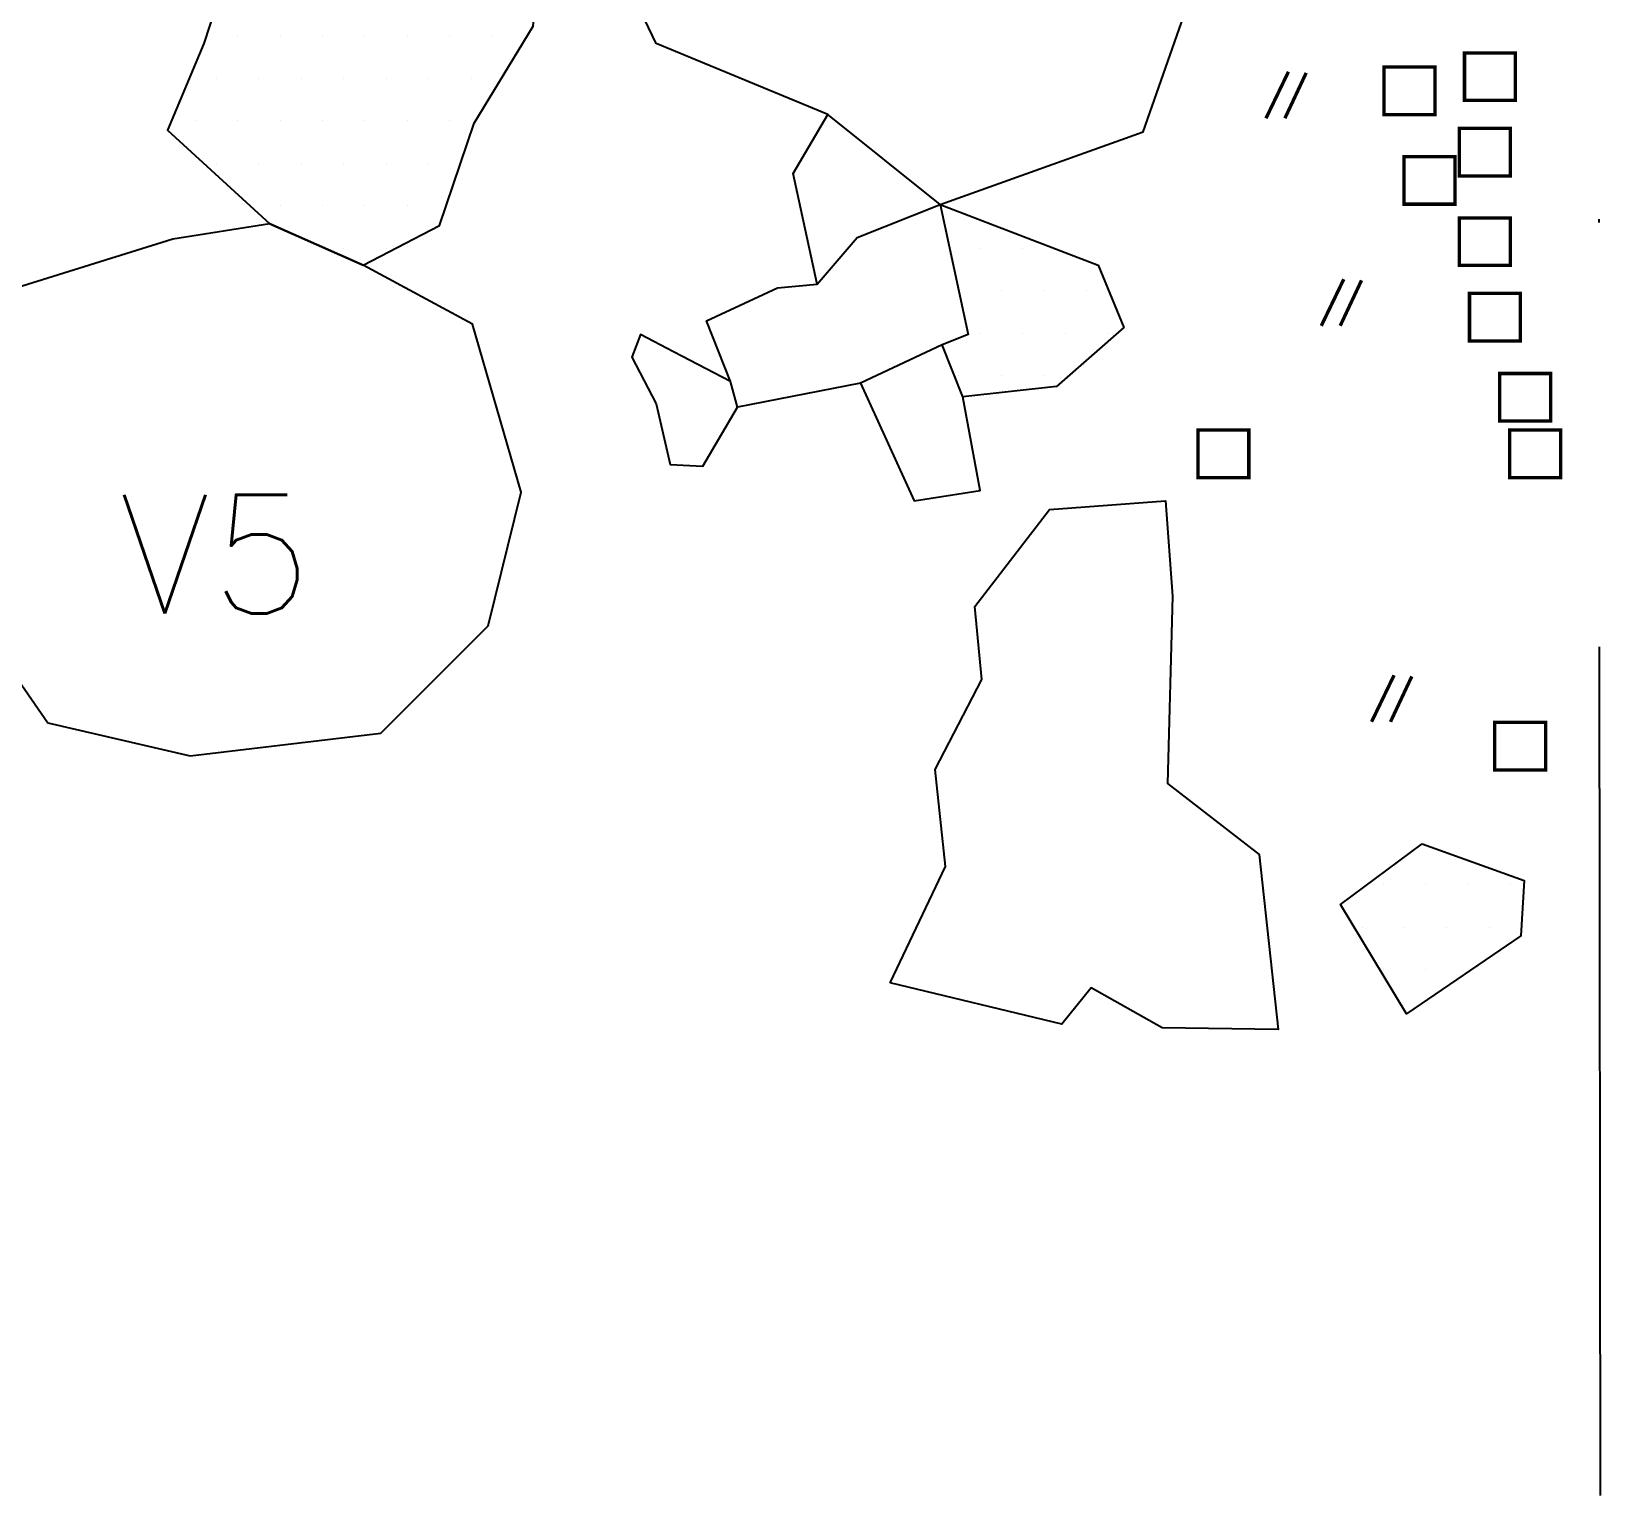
# Model space of a CAD drawing. Header units: metres. Extents: x 193 to 341, y -1908 to -1626.
# Drawn here: x 293.92 to 340.15, y -1907.99 to -1864.87 of the extents above; entities that cross this region are included whole.
import ezdxf

# ---------------------------------------------------------------- set-up
doc = ezdxf.new("R2010")
doc.units = ezdxf.units.M
doc.header["$LTSCALE"] = 25
doc.header["$MEASUREMENT"] = 0
doc.linetypes.add('STRICHPUNKTX2', pattern=[2, 1, -0.5, 0, -0.5])
doc.layers.get('0').update_dxf_attribs({"linetype": 'CONTINUOUS'})
for name, color, linetype in [('BEFUND', 1, 'CONTINUOUS'), ('FEUER', 1, 'CONTINUOUS'), ('GRABUNGSGRENZE', 3, 'STRICHPUNKTX2'), ('STEINE', 4, 'CONTINUOUS'), ('STEINESCHRAFF', 4, 'CONTINUOUS')]:
    doc.layers.add(name, color=color, linetype=linetype)
doc.styles.get("Standard").update_dxf_attribs({"font": 'txt.shx'})

# ---------------------------------------------------------------- blocks, each defined once
blk = doc.blocks.new('*X16')
at = {"color": 0}
for p, q in [((300, -1865), (300, -1865)), ((301.25, -1865), (301.25, -1865)), ((302.5, -1865), (302.5, -1865)), ((303.75, -1865), (303.75, -1865)), ((305, -1865), (305, -1865)), ((306.25, -1865), (306.25, -1865)), ((307.5, -1865), (307.5, -1865)), ((299.375, -1866.25), (299.375, -1866.25)), ((300.625, -1866.25), (300.625, -1866.25)), ((301.875, -1866.25), (301.875, -1866.25)), ((303.125, -1866.25), (303.125, -1866.25)), ((304.375, -1866.25), (304.375, -1866.25)), ((305.625, -1866.25), (305.625, -1866.25)), ((306.875, -1866.25), (306.875, -1866.25)), ((298.75, -1867.5), (298.75, -1867.5)), ((300, -1867.5), (300, -1867.5)), ((301.25, -1867.5), (301.25, -1867.5)), ((302.5, -1867.5), (302.5, -1867.5)), ((303.75, -1867.5), (303.75, -1867.5)), ((305, -1867.5), (305, -1867.5)), ((306.25, -1867.5), (306.25, -1867.5)), ((299.375, -1868.75), (299.375, -1868.75)), ((300.625, -1868.75), (300.625, -1868.75)), ((301.875, -1868.75), (301.875, -1868.75)), ((303.125, -1868.75), (303.125, -1868.75)), ((304.375, -1868.75), (304.375, -1868.75)), ((305.625, -1868.75), (305.625, -1868.75)), ((301.25, -1870), (301.25, -1870)), ((302.5, -1870), (302.5, -1870)), ((303.75, -1870), (303.75, -1870)), ((305, -1870), (305, -1870)), ((303.125, -1871.25), (303.125, -1871.25)), ((304.375, -1871.25), (304.375, -1871.25)), ((321.875, -1871.25), (321.875, -1871.25)), ((323.125, -1871.25), (323.125, -1871.25)), ((321.25, -1872.5), (321.25, -1872.5)), ((322.5, -1872.5), (322.5, -1872.5)), ((323.75, -1872.5), (323.75, -1872.5)), ((325, -1872.5), (325, -1872.5)), ((321.875, -1873.75), (321.875, -1873.75)), ((323.125, -1873.75), (323.125, -1873.75)), ((324.375, -1873.75), (324.375, -1873.75)), ((325.625, -1873.75), (325.625, -1873.75)), ((321.25, -1875), (321.25, -1875)), ((322.5, -1875), (322.5, -1875)), ((323.75, -1875), (323.75, -1875)), ((333.75, -1890), (333.75, -1890)), ((335, -1890), (335, -1890)), ((336.25, -1890), (336.25, -1890)), ((337.5, -1890), (337.5, -1890)), ((333.125, -1891.25), (333.125, -1891.25)), ((334.375, -1891.25), (334.375, -1891.25)), ((335.625, -1891.25), (335.625, -1891.25)), ((336.875, -1891.25), (336.875, -1891.25)), ((333.75, -1892.5), (333.75, -1892.5)), ((335, -1892.5), (335, -1892.5)), ((336.25, -1892.5), (336.25, -1892.5))]:
    blk.add_line(p, q, dxfattribs=at)
blk = doc.blocks.new('RL')
at = {"layer": 'FEUER', "const_width": 0.1}
blk.add_lwpolyline([(0, -1.4), (0, 0), (1.5, 0), (1.5, -1.4), (0, -1.4)], dxfattribs=at)
blk = doc.blocks.new('HK')
at = {"layer": 'FEUER', "const_width": 0.1}
for points in [[(-0.662, -1.372), (0, 0)], [(0.523, -0.033), (-0.105, -1.372)]]:
    blk.add_lwpolyline(points, dxfattribs=at)

msp = doc.modelspace()

# ---------------------------------------------------------------- linework, layer by layer
at = {"layer": 'BEFUND'}
for points in [[(300.946, -1870.529), (298.087, -1870.989), (293.493, -1872.418), (291.452, -1875.941), (291.401, -1880.892), (294.413, -1885.231), (298.599, -1886.2), (304.214, -1885.536), (307.378, -1882.371), (308.348, -1878.44), (306.918, -1873.489), (303.702, -1871.754)], [(303.702, -1871.754), (300.946, -1870.529)]]:
    msp.add_lwpolyline(points, dxfattribs=at)
at = {"layer": 'GRABUNGSGRENZE', "flags": 128}
msp.add_lwpolyline([(340.152, -1907.993), (339.819, -1625.658), (332.928, -1630.764), (282.852, -1629.645), (211.542, -1637.411), (198.831, -1638.944)], dxfattribs=at)
at = {"layer": 'STEINE'}
for points in [[(320.7, -1869.965), (326.672, -1867.821), (327.999, -1864.043), (324.63, -1860.317), (320.648, -1859.45), (316.36, -1856.745)], [(307.887, -1859.4), (304.62, -1858.38), (301.761, -1858.839), (300.434, -1860.83), (299.005, -1865.22), (297.934, -1867.773), (300.946, -1870.529), (303.702, -1871.754), (305.948, -1870.579), (306.969, -1867.568), (308.704, -1864.709), (308.959, -1862.003)], [(320.7, -1869.965), (317.382, -1867.311), (312.328, -1865.219), (310.082, -1860.523)], [(317.076, -1872.314), (316.361, -1869.047), (317.382, -1867.311)], [(314.728, -1875.938), (314.728, -1875.938), (314.524, -1875.173), (313.809, -1873.386), (315.902, -1872.416), (317.076, -1872.314), (318.25, -1870.936), (320.7, -1869.965), (321.517, -1873.794), (320.752, -1874.1), (318.353, -1875.223), (314.728, -1875.938)], [(320.7, -1869.965), (325.346, -1871.752), (326.111, -1873.589), (324.121, -1875.325), (321.364, -1875.631)], [(314.524, -1875.173), (312.84, -1874.305), (311.87, -1873.795), (311.615, -1874.458), (312.329, -1875.837), (312.738, -1877.623), (313.708, -1877.674), (314.728, -1875.938)], [(318.353, -1875.223), (319.935, -1878.694), (321.875, -1878.388), (321.364, -1875.631), (320.752, -1874.1)], [(319.222, -1892.885), (320.855, -1889.465), (320.549, -1886.606), (321.927, -1883.952), (321.722, -1881.808), (323.917, -1878.949), (327.337, -1878.694), (327.541, -1881.501), (327.389, -1887.014), (330.095, -1889.107), (330.657, -1894.262), (327.236, -1894.212), (325.143, -1893.038), (324.276, -1894.11), (319.222, -1892.885)], [(334.893, -1888.8), (337.905, -1889.872), (337.803, -1891.505), (334.434, -1893.803), (332.494, -1890.587), (334.893, -1888.8)]]:
    msp.add_lwpolyline(points, dxfattribs=at)

# ---------------------------------------------------------------- block references
at = {"layer": 'FEUER'}
for name, p in [('RL', (336.142, -1865.499)), ('HK', (330.956, -1866.054)), ('RL', (333.771, -1865.915)), ('RL', (335.994, -1867.721)), ('RL', (334.364, -1868.554)), ('RL', (335.994, -1870.359)), ('HK', (332.586, -1872.165)), ('RL', (336.29, -1872.581)), ('RL', (337.179, -1874.942)), ('RL', (328.289, -1876.609)), ('RL', (337.475, -1876.609)), ('HK', (334.067, -1883.83)), ('RL', (337.031, -1885.219))]:
    msp.add_blockref(name, p, dxfattribs=at)
at = {"layer": 'STEINESCHRAFF'}
msp.add_blockref('*X16', (0, 0), dxfattribs=at)

# ---------------------------------------------------------------- texts
at = {"layer": 'BEFUND'}
msp.add_text('V5', height=3.5, dxfattribs=at).set_placement((296.506, -1882.015))

doc.saveas('drawing.dxf')
